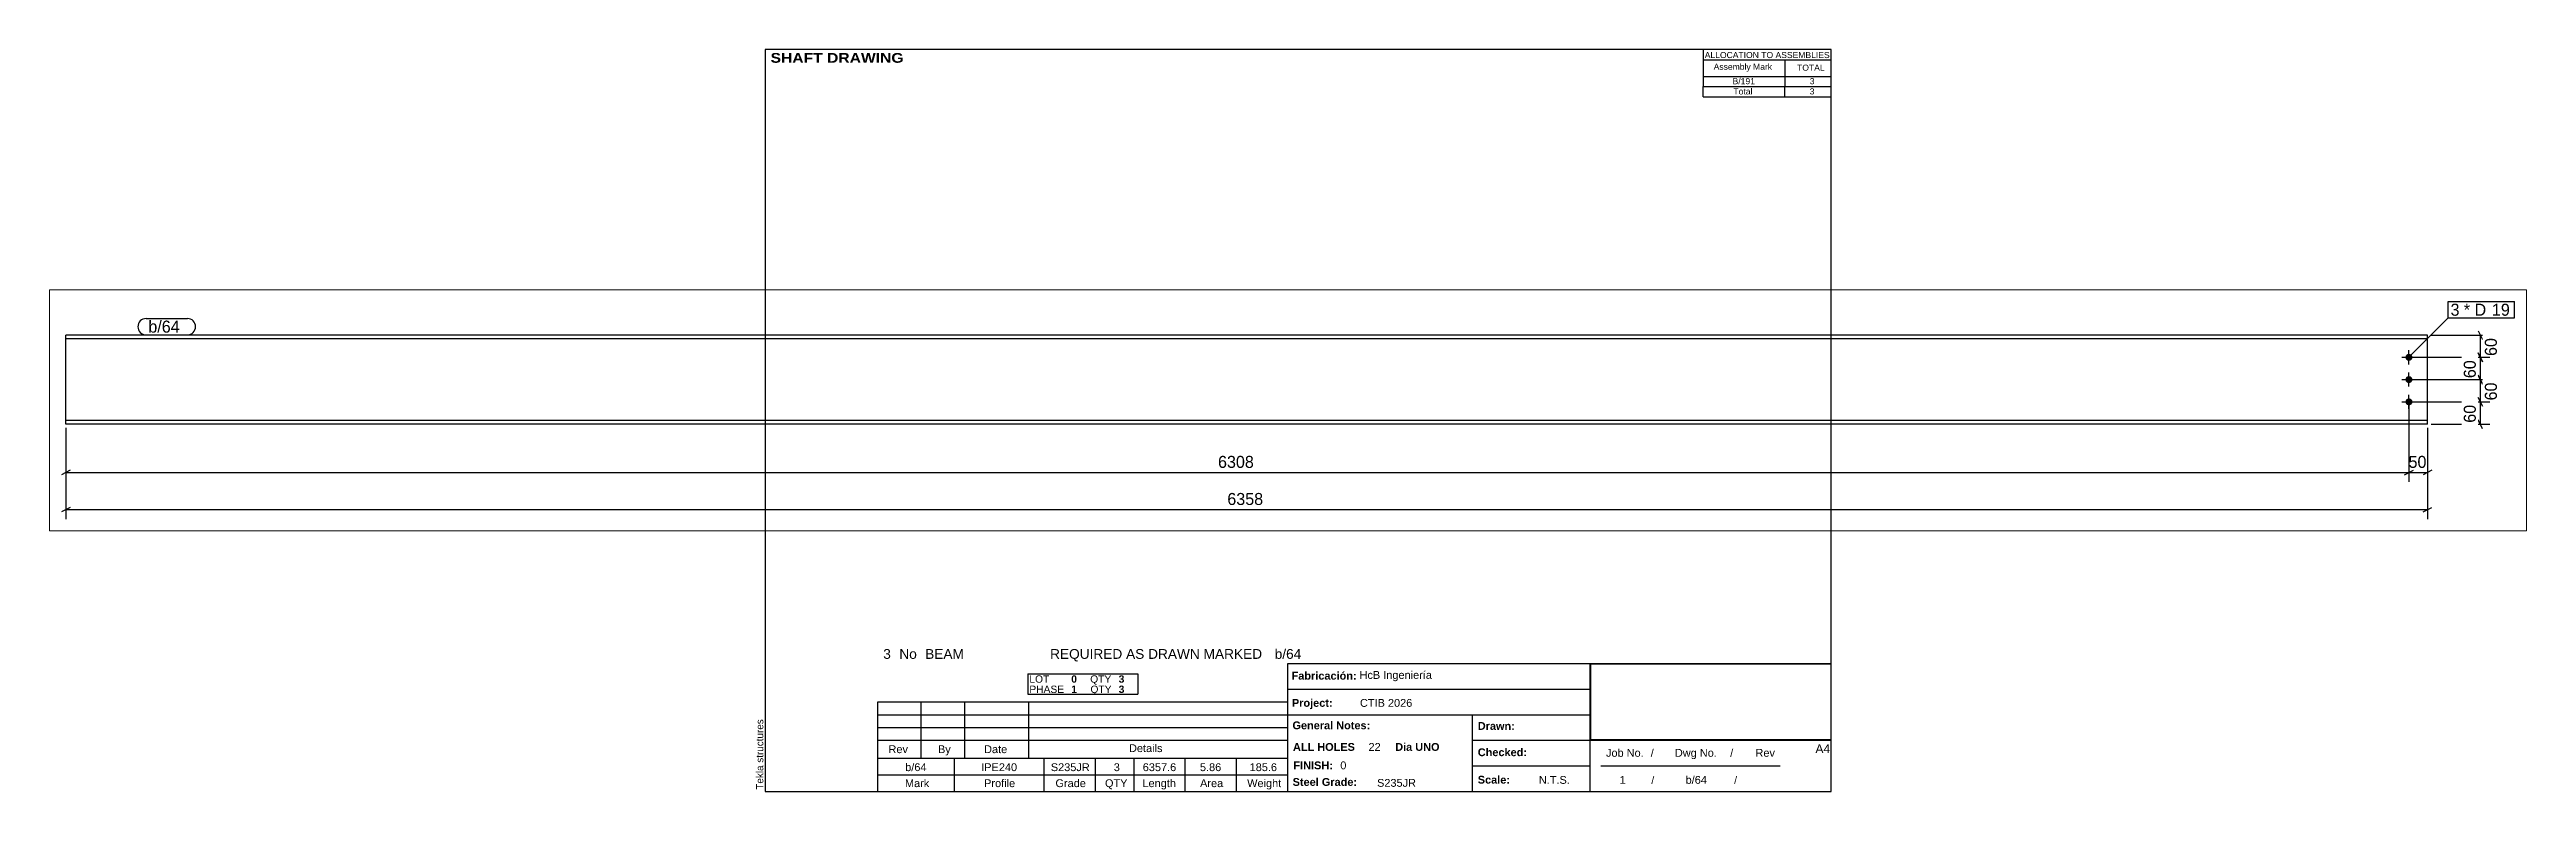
# Paper-space layout 'Layout1' of a CAD drawing. Header units: millimetres. Extents: x -188 to 479, y 5 to 205.
# The model-space entities are those that its viewports show. They can reach past a viewport. Long polylines and large blocks are cut down to what shows.
import ezdxf

# ---------------------------------------------------------------- set-up
doc = ezdxf.new("R2010")
doc.units = ezdxf.units.MM
doc.layers.add('Viewport layer', color=7, linetype='Continuous', plot=False)
doc.styles.add('Arial', font='arial.ttf', dxfattribs={"height": 0.2})
doc.styles.add('Arial Black', font='', dxfattribs={"height": 0.2})
doc.styles.add('Arial Bold', font='arialbd.ttf', dxfattribs={"height": 0.2})
doc.styles.add('Comic Sans MS', font='comic.ttf', dxfattribs={"height": 0.2})
doc.styles.get('Arial Black').set_extended_font_data('Arial Black')

msp = doc.modelspace()

# ---------------------------------------------------------------- hatches: boundary and pattern name
at = {"linetype": 'Continuous'}
for points in [[(6342.1, 468, -1), (6361.1, 468, -1)], [(6342.1, 408, -1), (6361.1, 408, -1)], [(6342.1, 348, -1), (6361.1, 348, -1)]]:
    msp.add_hatch(color=3, dxfattribs=at).paths.add_polyline_path(points)

# ---------------------------------------------------------------- linework, layer by layer
at = {"color": 8, "linetype": 'Continuous'}
for p, q in [((6538, 539.6), (6550, 515.6)), ((6361.6, 468), (6572.4, 468)), ((6411.6, 527.6), (6572.4, 527.6)), ((6550, 456), (6538, 480)), ((6544, 468), (6544, 527.6)), ((6361.6, 408), (6569.6, 408)), ((6550, 396), (6538, 420)), ((6351.6, 338), (6351.6, 132)), ((6361.6, 348), (6572.4, 348)), ((6550, 336), (6538, 360)), ((44, 277.6), (44, 32)), ((44, 277.6), (44, 132)), ((6401.6, 277.6), (6401.6, 132)), ((6411.6, 287.6), (6569.6, 287.6)), ((6550, 275.6), (6538, 299.6)), ((56, 163.6), (32, 151.6)), ((6339.6, 151.6), (6363.6, 163.6)), ((6351.6, 157.6), (6401.6, 157.6)), ((6413.6, 163.6), (6389.6, 151.6)), ((56, 63.6), (32, 51.6)), ((44, 57.6), (6401.6, 57.6)), ((6389.6, 51.6), (6413.6, 63.6))]:
    msp.add_line(p, q, dxfattribs=at)
at = {"color": 7, "linetype": 'Continuous'}
for p, q in [((44, 287.6), (44, 527.6)), ((6401.6, 527.6), (44, 527.6)), ((6401.6, 517.8), (44, 517.8)), ((6401.6, 287.6), (6401.6, 527.6)), ((6401.6, 297.4), (44, 297.4)), ((6401.6, 287.6), (44, 287.6))]:
    msp.add_line(p, q, dxfattribs=at)
at = {"color": 3, "linetype": 'Continuous'}
for p, q in [((6332.6, 468), (6370.6, 468)), ((6351.6, 449), (6351.6, 487)), ((6332.6, 408), (6370.6, 408)), ((6351.6, 389), (6351.6, 427)), ((6332.6, 348), (6370.6, 348)), ((6351.6, 329), (6351.6, 367))]:
    msp.add_line(p, q, dxfattribs=at)

# ---------------------------------------------------------------- wipeouts: each hides what was drawn before it
at = {"color": 0}
msp.add_wipeout([(6489.8, 580.1), (6489.8, 612.1), (6463.7, 612.1), (6463.7, 580.1)], dxfattribs=at)

# ---------------------------------------------------------------- next in the draw order: wipeouts: each hides what was drawn before it
for points in [[(6489.8, 580.1), (6489.8, 612.1), (6463.7, 612.1), (6463.7, 580.1)], [(365.3, 534.6), (365.3, 566.6), (266, 566.6), (266, 534.6)], [(6594.8, 530.3), (6550, 530.3), (6550, 465.3), (6594.8, 465.3)], [(6409.1, 163.6), (6409.1, 208.4), (6344.2, 208.4), (6344.2, 163.6)], [(3281.3, 63.6), (3281.3, 108.4), (3164.3, 108.4), (3164.3, 63.6)]]:
    msp.add_wipeout(points, dxfattribs=at)

# ---------------------------------------------------------------- next in the draw order: linework, layer by layer
at = {"color": 7, "linetype": 'Continuous'}
for p, q in [((6457.7, 574.1), (6457.7, 618.1)), ((6351.6, 468), (6457.7, 574.1))]:
    msp.add_line(p, q, dxfattribs=at)
at = {"color": 8, "linetype": 'Continuous'}
for p, q in [((6361.6, 468), (6569.6, 468)), ((6538, 480), (6550, 456)), ((6544, 408), (6544, 468)), ((6351.6, 338), (6351.6, 132)), ((6401.6, 277.6), (6401.6, 32)), ((44, 157.6), (6351.6, 157.6)), ((6339.6, 151.6), (6363.6, 163.6))]:
    msp.add_line(p, q, dxfattribs=at)

# ---------------------------------------------------------------- next in the draw order: texts
at = {"color": 3, "style": 'Comic Sans MS'}
msp.add_text('60', height=32.38, rotation=90.00021, dxfattribs=at).set_placement((6588.4, 471.7))
for s, p in [('50', (6350.6, 170)), ('6358', (3170.7, 70))]:
    msp.add_text(s, height=32.38, dxfattribs=at).set_placement(p)

# ---------------------------------------------------------------- next in the draw order: wipeouts: each hides what was drawn before it
at = {"color": 0}
for points in [[(6565.5, 580.1), (6565.5, 612.1), (6499.4, 612.1), (6499.4, 580.1)], [(365.3, 534.6), (365.3, 566.6), (266, 566.6), (266, 534.6)]]:
    msp.add_wipeout(points, dxfattribs=at)

# ---------------------------------------------------------------- next in the draw order: linework, layer by layer
at = {"color": 7, "linetype": 'Continuous'}
for p, q in [((260, 572.6), (371.3, 572.6)), ((260, 528.6), (371.3, 528.6))]:
    msp.add_line(p, q, dxfattribs=at)
for centre, start, end in [((260, 550.6), 90, 270), ((371.3, 550.6), 270, 90)]:
    msp.add_arc(centre, 22, start, end, dxfattribs=at)

# ---------------------------------------------------------------- next in the draw order: texts
at = {"color": 3, "style": 'Comic Sans MS'}
msp.add_text('b/64', height=32.38, dxfattribs=at).set_placement((266, 534.6))

# ---------------------------------------------------------------- next in the draw order: wipeouts: each hides what was drawn before it
at = {"color": 0}
for points in [[(6565.5, 580.1), (6565.5, 612.1), (6499.4, 612.1), (6499.4, 580.1)], [(6538, 470.5), (6493.2, 470.5), (6493.2, 405.5), (6538, 405.5)], [(3256.3, 163.6), (3256.3, 208.4), (3139.3, 208.4), (3139.3, 163.6)]]:
    msp.add_wipeout(points, dxfattribs=at)

# ---------------------------------------------------------------- next in the draw order: linework, layer by layer
at = {"color": 8, "linetype": 'Continuous'}
for p, q in [((6361.6, 408), (6572.4, 408)), ((6538, 420), (6550, 396)), ((6544, 348), (6544, 408))]:
    msp.add_line(p, q, dxfattribs=at)

# ---------------------------------------------------------------- next in the draw order: texts
at = {"color": 3, "style": 'Comic Sans MS'}
for s, height, p in [('3', 32.4, (6463.7, 580.1)), ('6308', 32.38, (3145.7, 170))]:
    msp.add_text(s, height=height, dxfattribs=at).set_placement(p)
msp.add_text('60', height=32.38, rotation=90.00021, dxfattribs=at).set_placement((6531.6, 411.9))

# ---------------------------------------------------------------- next in the draw order: wipeouts: each hides what was drawn before it
at = {"color": 0}
msp.add_wipeout([(6620.4, 580.1), (6620.4, 612.1), (6575.1, 612.1), (6575.1, 580.1)], dxfattribs=at)

# ---------------------------------------------------------------- next in the draw order: wipeouts: each hides what was drawn before it
for points in [[(6620.4, 580.1), (6620.4, 612.1), (6575.1, 612.1), (6575.1, 580.1)], [(6594.8, 410.5), (6550, 410.5), (6550, 345.5), (6594.8, 345.5)]]:
    msp.add_wipeout(points, dxfattribs=at)

# ---------------------------------------------------------------- next in the draw order: linework, layer by layer
at = {"color": 7, "linetype": 'Continuous'}
for p, q in [((6457.7, 618.1), (6636, 618.1)), ((6636, 574.1), (6636, 618.1)), ((6457.7, 574.1), (6636, 574.1))]:
    msp.add_line(p, q, dxfattribs=at)
at = {"color": 8, "linetype": 'Continuous'}
for p, q in [((6361.6, 348), (6569.6, 348)), ((6538, 360), (6550, 336)), ((6544, 287.6), (6544, 348))]:
    msp.add_line(p, q, dxfattribs=at)

# ---------------------------------------------------------------- next in the draw order: texts
at = {"color": 3, "style": 'Comic Sans MS'}
for s, p in [('* D', (6499.4, 580.1)), ('19', (6575.1, 580.1))]:
    msp.add_text(s, height=32.38, dxfattribs=at).set_placement(p)
msp.add_text('60', height=32.38, rotation=90.00021, dxfattribs=at).set_placement((6588.4, 351.9))

# ---------------------------------------------------------------- next in the draw order: wipeouts: each hides what was drawn before it
at = {"color": 0}
msp.add_wipeout([(6538, 350.3), (6493.2, 350.3), (6493.2, 285.3), (6538, 285.3)], dxfattribs=at)

# ---------------------------------------------------------------- next in the draw order: texts
at = {"color": 3, "style": 'Comic Sans MS'}
msp.add_text('60', height=32.38, rotation=90.00021, dxfattribs=at).set_placement((6531.6, 291.7))

psp = doc.layouts.get("Layout1")

# ---------------------------------------------------------------- linework, layer by layer
at = {"color": 5, "linetype": 'Continuous'}
for p, q in [((292, 205), (5, 205)), ((5, 205), (5, 5)), ((292, 5), (292, 205)), ((5, 5), (292, 5))]:
    psp.add_line(p, q, dxfattribs=at)
at = {"color": 7, "linetype": 'Continuous'}
for p, q in [((257.51, 205), (257.51, 197.75)), ((257.57, 202.24), (292, 202.24)), ((279.49, 202.24), (279.49, 197.75)), ((257.51, 197.75), (257.51, 195)), ((257.51, 192.23), (257.51, 194.99)), ((257.54, 194.99), (292, 194.99)), ((257.57, 197.75), (292, 197.75)), ((279.49, 197.75), (279.49, 195)), ((279.49, 192.23), (279.49, 194.99)), ((257.51, 192.23), (292, 192.23)), ((75.68, 36.74), (105.35, 36.74)), ((75.68, 36.74), (75.68, 33.98)), ((75.68, 33.98), (75.68, 31.22)), ((105.35, 36.74), (105.35, 33.98)), ((105.35, 33.98), (105.35, 31.22)), ((145.72, 5), (145.72, 39.5)), ((145.75, 39.5), (292, 39.5)), ((227.14, 5), (227.14, 39.5)), ((35.31, 13.97), (35.31, 29.15)), ((35.31, 29.15), (145.71, 29.15)), ((47.04, 13.97), (47.04, 29.15)), ((58.77, 13.97), (58.77, 29.15)), ((75.68, 31.22), (105.35, 31.22)), ((76.02, 13.97), (76.02, 29.15)), ((145.71, 13.97), (145.71, 29.15)), ((145.72, 32.6), (227.14, 32.6)), ((35.31, 25.7), (145.71, 25.7)), ((35.31, 22.25), (145.71, 22.25)), ((145.72, 25.7), (227.14, 25.7)), ((195.4, 5), (195.4, 25.7)), ((35.31, 18.8), (145.71, 18.8)), ((35.31, 13.96), (145.71, 13.97)), ((35.31, 9.49), (35.31, 13.96)), ((56.01, 9.49), (56.01, 13.97)), ((80.16, 9.49), (80.16, 13.97)), ((93.96, 9.49), (93.96, 13.97)), ((104.31, 9.49), (104.31, 13.97)), ((118.11, 9.49), (118.11, 13.97)), ((131.91, 9.49), (131.91, 13.97)), ((195.4, 18.8), (292, 18.8)), ((35.31, 9.48), (145.72, 9.49)), ((35.31, 5), (35.31, 9.48)), ((56.01, 5), (56.01, 9.48)), ((80.16, 5), (80.16, 9.48)), ((93.96, 5), (93.96, 9.48)), ((104.31, 5), (104.31, 9.48)), ((118.11, 5), (118.11, 9.48)), ((131.91, 5), (131.91, 9.48)), ((195.4, 11.9), (227.14, 11.9)), ((229.99, 11.92), (278.29, 11.92))]:
    psp.add_line(p, q, dxfattribs=at)
at = {"color": 2, "linetype": 'Continuous'}
for p, q in [((227.28, 39.46), (291.86, 39.46)), ((227.29, 19.02), (227.29, 39.46)), ((291.96, 19.03), (291.96, 39.47)), ((227.28, 19.03), (291.86, 19.03))]:
    psp.add_line(p, q, dxfattribs=at)

# ---------------------------------------------------------------- texts
at = {"color": 7}
for s, height, style, p in [(' SHAFT DRAWING', 2.6342, 'Arial Black', (5.3, 201.42)), ('ALLOCATION TO ASSEMBLIES', 1.6475, 'Arial', (257.95, 202.68)), ('Assembly Mark', 1.6475, 'Arial', (260.35, 199.52)), ('TOTAL', 1.648, 'Arial', (282.81, 199.28)), ('3', 2.64, 'Arial', (36.8, 40.76)), ('No', 2.636, 'Arial', (41.13, 40.76)), ('BEAM', 2.636, 'Arial', (48.08, 40.76)), ('REQUIRED AS DRAWN MARKED', 2.636, 'Arial', (81.71, 40.76)), ('b/64', 2.636, 'Arial', (142.18, 40.76)), ('b/64', 2.109, 'Arial', (42.71, 10.5)), ('IPE240', 2.109, 'Arial', (63.17, 10.5)), ('S235JR', 2.109, 'Arial', (81.91, 10.5)), ('3', 2.11, 'Arial', (98.86, 10.5)), ('6357.6', 2.109, 'Arial', (106.66, 10.5)), ('5.86', 2.109, 'Arial', (122.06, 10.5)), ('185.6', 2.109, 'Arial', (135.43, 10.5)), ('FINISH:', 2.107, 'Arial Bold', (147.22, 11)), ('0', 2.11, 'Arial', (159.84, 11))]:
    psp.add_text(s, height=height, dxfattribs=dict(at, style=style)).set_placement(p)
at = {"color": 7, "linetype": 'Continuous'}
for s, height, style, p in [('B/191', 1.648, 'Arial', (265.45, 195.63)), ('Total', 1.648, 'Arial', (265.67, 192.88)), ('3', 1.65, 'Arial', (286.21, 192.88)), ('3', 1.65, 'Arial', (286.23, 195.63)), ('LOT', 1.977, 'Arial', (76.13, 34.33)), ('PHASE', 1.977, 'Arial', (76.13, 31.57)), ('0', 1.98, 'Arial Bold', (87.41, 34.33)), ('1', 1.98, 'Arial Bold', (87.41, 31.57)), ('QTY', 1.977, 'Arial', (92.51, 34.33)), ('QTY', 1.977, 'Arial', (92.58, 31.57)), ('3', 1.98, 'Arial Bold', (100.18, 34.33)), ('3', 1.98, 'Arial Bold', (100.18, 31.57)), ('Fabricación:', 2.1074, 'Arial Bold', (146.73, 35.16)), ('HcB Ingeniería', 2.1088, 'Arial', (165.02, 35.36)), ('Project:', 2.107, 'Arial Bold', (146.81, 27.83)), ('CTIB 2026', 2.109, 'Arial', (165.14, 27.83)), ('General Notes:', 2.1074, 'Arial Bold', (146.96, 21.78)), ('Drawn:', 2.107, 'Arial Bold', (196.85, 21.62)), ('Rev', 2.109, 'Arial', (38.21, 15.35)), ('By', 2.109, 'Arial', (51.53, 15.35)), ('Date', 2.109, 'Arial', (63.94, 15.35)), ('Details', 2.109, 'Arial', (102.96, 15.63)), ('ALL HOLES', 2.107, 'Arial Bold', (147.1, 15.96)), ('22', 2.109, 'Arial', (167.43, 15.96)), ('Dia UNO', 2.107, 'Arial Bold', (174.62, 15.96)), ('Checked:', 2.107, 'Arial Bold', (196.85, 14.53)), ('Job No.', 2.109, 'Arial', (231.37, 14.37)), ('/', 2.11, 'Arial', (243.42, 14.37)), ('Dwg No.', 2.109, 'Arial', (249.91, 14.37)), ('/', 2.11, 'Arial', (264.81, 14.37)), ('Rev', 2.109, 'Arial', (271.61, 14.37)), ('A4', 2.307, 'Arial', (287.76, 15.38)), ('Mark', 2.109, 'Arial', (42.64, 6.19)), ('Profile', 2.109, 'Arial', (63.95, 6.19)), ('Grade', 2.109, 'Arial', (83.16, 6.19)), ('QTY', 2.109, 'Arial', (96.49, 6.19)), ('Length', 2.109, 'Arial', (106.58, 6.19)), ('Area', 2.109, 'Arial', (122.09, 6.19)), ('Weight', 2.109, 'Arial', (134.77, 6.19)), ('Steel Grade:', 2.1074, 'Arial Bold', (147.01, 6.52)), ('S235JR', 2.109, 'Arial', (169.74, 6.28)), ('Scale:', 2.107, 'Arial Bold', (196.85, 7.13)), ('N.T.S.', 2.109, 'Arial', (213.29, 7.08)), ('1', 2.11, 'Arial', (235.04, 7.08)), ('/', 1.98, 'Arial', (243.58, 7.08)), ('b/64', 2.109, 'Arial', (252.8, 7.08)), ('/', 1.98, 'Arial', (265.88, 7.08))]:
    psp.add_text(s, height=height, dxfattribs=dict(at, style=style)).set_placement(p)
at = {"color": 174, "linetype": 'Continuous', "style": 'Arial'}
psp.add_text('Tekla structures', height=1.9102, rotation=90, dxfattribs=at).set_placement((4.5, 5.5))

# ---------------------------------------------------------------- viewports
at = {"layer": 'Viewport layer', "view_target_point": (3334.01, 325.03)}
psp.add_viewport(center=(145.76, 107.73), size=(666.8, 65.0065), view_center_point=(0, 0), view_height=650.065, dxfattribs=at)

doc.saveas('drawing.dxf')
